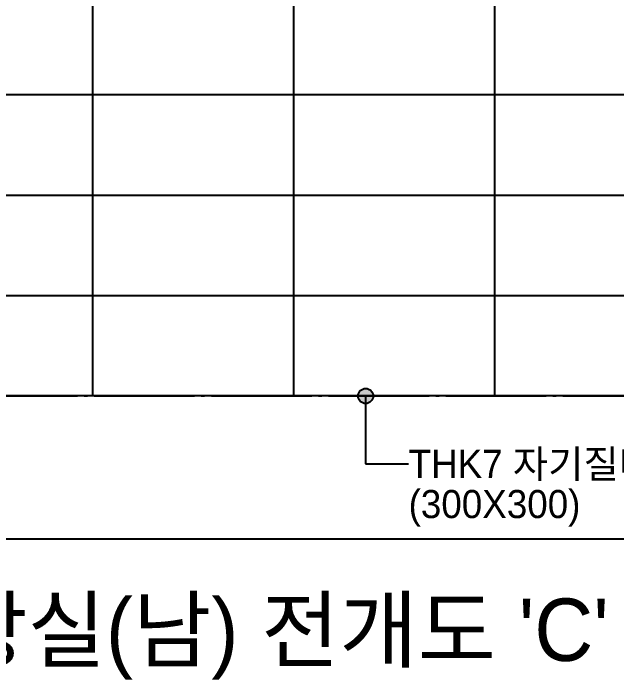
# Model space of a CAD drawing. Header units: millimetres. Extents: x 555 to 100215, y 750 to 17024.
# Drawn here: x 78089 to 79891, y 831 to 2821 of the extents above; entities that cross this region are included whole.
import ezdxf
from ezdxf.enums import TextEntityAlignment as Align

# ---------------------------------------------------------------- set-up
doc = ezdxf.new("R2010")
doc.units = ezdxf.units.MM
doc.linetypes.add('CEN', pattern=[35, 30, -2, 1, -2])
for name, color, linetype in [('4A.TEC TEXT', 7, 'Continuous'), ('4A.TEC TEXT 2', 3, 'Continuous'), ('CEN', 1, 'CEN'), ('SY', 1, 'Continuous'), ('WAL', 3, 'Continuous')]:
    doc.layers.add(name, color=color, linetype=linetype)
doc.styles.add('나눔고딕', font='')
doc.styles.add('돋움', font='')
doc.styles.get('나눔고딕').set_extended_font_data('Dotum')
doc.styles.get('돋움').set_extended_font_data('Dotum')

msp = doc.modelspace()

# ---------------------------------------------------------------- hatches: boundary and pattern name
at = {"layer": 'SY', "ltscale": 0.05}
h = msp.add_hatch(color=256, dxfattribs=at)
edge = h.paths.add_edge_path()
edge.add_arc((79140.97, 1678.03), 22.53, -360, 0, ccw=False)

# ---------------------------------------------------------------- linework, layer by layer
at = {"color": 8}
for p, q in [((78325.22, 4077.95, 0), (78325.22, 1677.95, 0)), ((78925.22, 4077.95, 0), (78925.22, 1677.95, 0)), ((79525.22, 4077.95, 0), (79525.22, 1677.95, 0)), ((77605.22, 2577.95, 0), (80665.22, 2577.95, 0)), ((77605.22, 2277.95, 0), (80665.22, 2277.95, 0)), ((77605.22, 1977.95, 0), (80665.22, 1977.95, 0))]:
    msp.add_line(p, q, dxfattribs=at)
at = {"color": 4}
msp.add_line((97875, 1250), (76155, 1250), dxfattribs=at)
at = {"layer": 'CEN', "ltscale": 10}
msp.add_line((77280.22, 1677.95, 0), (80965.22, 1677.95, 0), dxfattribs=at)
at = {"layer": 'SY', "ltscale": 0.05}
for p, q in [((79140.97, 1678.03, 0), (79140.97, 1475.21, 0)), ((79140.97, 1475.21, 0), (79269.19, 1475.21, 0))]:
    msp.add_line(p, q, dxfattribs=at)
msp.add_circle((79140.97, 1678.03, 0), 22.53, dxfattribs=at)
at = {"layer": 'WAL', "elevation": 0}
msp.add_lwpolyline([(77605.22, 4077.95), (80665.22, 4077.95), (80665.22, 1677.95), (77605.22, 1677.95)], dxfattribs=at)

# ---------------------------------------------------------------- texts
at = {"layer": '4A.TEC TEXT', "style": '돋움'}
for s, p in [('THK7 자기질타일(바닥)', (79269.19, 1475.21, 0)), ('(300X300)', (79269.19, 1355.21, 0))]:
    msp.add_text(s, height=84, dxfattribs=at).set_placement(p, align=Align.MIDDLE_LEFT)
at = {"layer": '4A.TEC TEXT 2', "color": 3, "style": '나눔고딕'}
msp.add_text("화장실(남) 전개도 'C'", height=186.3, dxfattribs=at).set_placement((78765.51, 979.86), align=Align.MIDDLE_CENTER)

doc.saveas('drawing.dxf')
